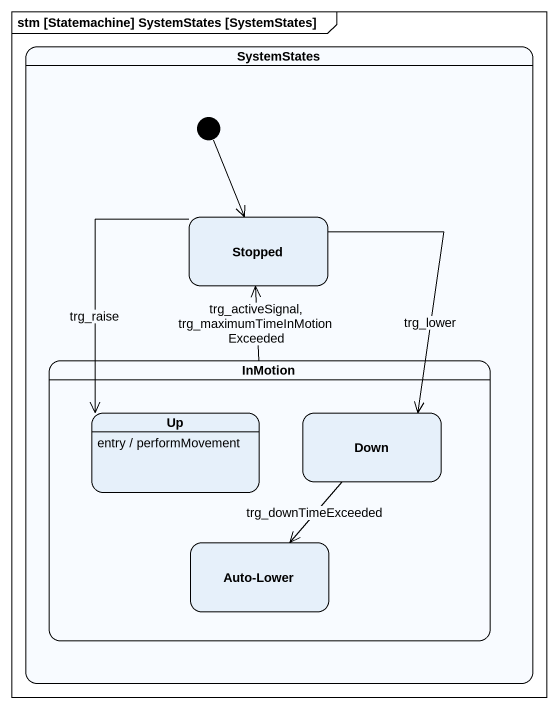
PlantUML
@startuml
mainframe stm [Statemachine] SystemStates [SystemStates]
hide empty description
state SystemStates {
  state Stopped
  state InMotion {
    state "Up" as Up_
    Up_ : entry / performMovement
    state "Down" as Down_
    state "Auto-Lower" as Auto_Lower
  }
  [*] --> Stopped
}
Stopped --> Up_ : trg_raise
Stopped --> Down_ : trg_lower
InMotion -up-> Stopped : trg_activeSignal, trg_maximumTimeInMotionExceeded
Down_ --> Auto_Lower : trg_downTimeExceeded
@enduml
